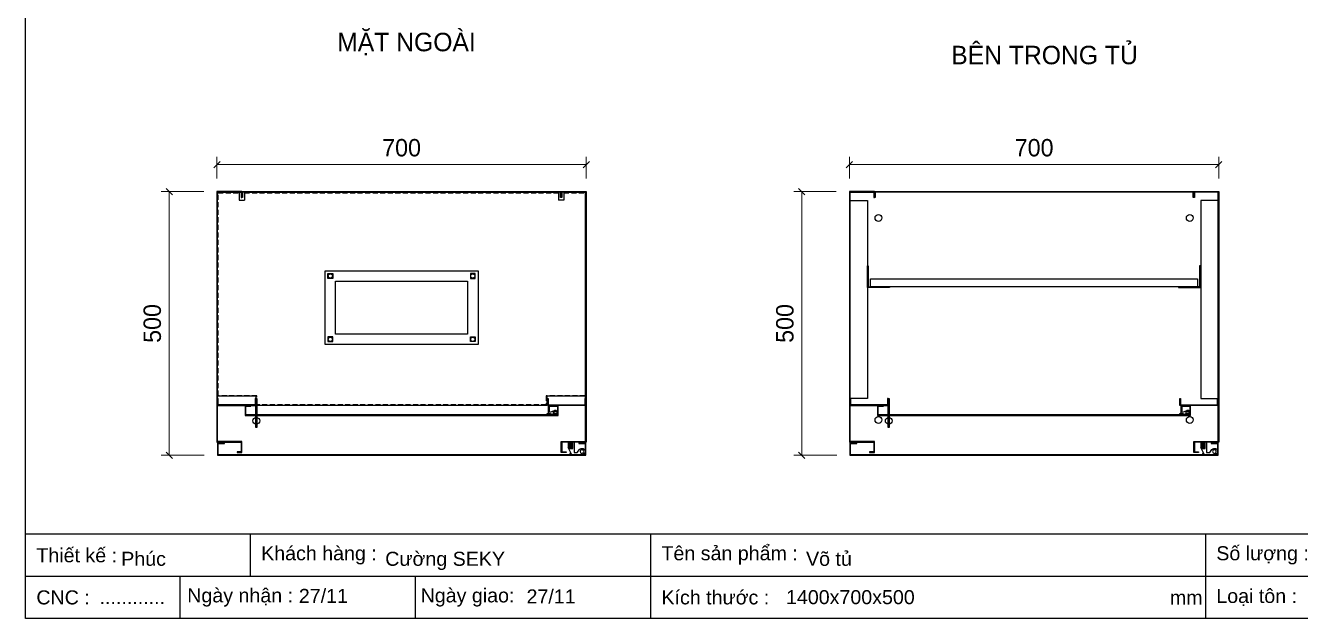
# Model space of a CAD drawing. Header units: millimetres. Extents: x 0 to 3953, y 0 to 2795.
# Drawn here: x 0 to 2416, y 0 to 1124 of the extents above; entities that cross this region are included whole.
import ezdxf

# ---------------------------------------------------------------- set-up
doc = ezdxf.new("R2010")
doc.units = ezdxf.units.MM
doc.linetypes.add('HIDDEN2', pattern=[4.7625, 3.175, -1.5875])
doc.layers.add('Ghi chu', color=7, linetype='Continuous')
doc.styles.add('Arial', font='arial.ttf')
doc.dimstyles.new('Dim-33', dxfattribs={"dimtxt": 33, "dimasz": 12, "dimexe": 15, "dimexo": 25, "dimgap": 15, "dimtad": 1, "dimdec": 0, "dimtxsty": 'Standard', "dimblk": 'OBLIQUE', "dimcen": 10, "dimclrd": 5, "dimclre": 5, "dimclrt": 3, "dimazin": 3, "dimtfac": 1, "dimtdec": 0, "dimtmove": 0, "dimatfit": 3, "dimldrblk": 'OPEN30', "dimlwd": 9, "dimlwe": 9})

# ---------------------------------------------------------------- blocks, each defined once
blk = doc.blocks.new('KHUNG CHUẨN')
at = {"color": 7}
for p, q in [((19889.2, -28535.2), (16919.2, -28535.2)), ((17239.2, -28535.2), (17239.2, -28595.2)), ((17809.2, -28535.2), (17809.2, -28655.2)), ((18599.2, -28535.2), (18599.2, -28655.2)), ((18939.2, -28595.2), (16919.2, -28595.2)), ((17139.2, -28595.2), (17139.2, -28655.2)), ((17474.2, -28595.2), (17474.2, -28655.2))]:
    blk.add_line(p, q, dxfattribs=at)
blk.add_lwpolyline([(16919.2, -26555.2), (19889.2, -26555.2), (19889.2, -28655.2), (16919.2, -28655.2)], close=True, dxfattribs=at)
at = {"color": 2, "char_height": 20, "attachment_point": 4, "style": 'Arial'}
for s, insert, width in [('  Thiết kế :', (16919.2, -28565.2), 917.634), ('  Khách hàng :', (17239.2, -28565.2), 917.634), ('  Tên sản phẩm :', (17809.2, -28565.2), 917.634), ('  Số lượng :', (18599.2, -28565.2), 917.634), ('  CNC :', (16919.2, -28625.2), 917.634), ('  Ngày nhận :', (17134, -28625.2), 556.651), ('  Ngày giao:', (17466.3, -28625.2), 556.651), ('  Kích thước :', (17809.2, -28625.2), 917.634), ('mm', (18548.6, -28625.2), 73.831), ('  Loại tôn :', (18599.2, -28625.2), 917.634)]:
    blk.add_mtext(s, dxfattribs=dict(at, insert=insert, width=width))
at = {"color": 3, "style": 'Arial'}
for tag, p in [('#01', (17055.6, -28580.1)), ('#02', (17431.4, -28580.1)), ('#03', (18030.6, -28580.1)), ('#08', (18751.7, -28580.1)), ('#10', (19064.8, -28580.1)), ('#11', (19060.3, -28625.7)), ('#12', (19806.5, -28628.9)), ('#04', (17024.8, -28634.6)), ('#05', (17308.5, -28633)), ('#06', (17632.7, -28633.7)), ('#07', (18002, -28634.7)), ('#09', (18753.8, -28632.6))]:
    blk.add_attdef(tag, p, '', height=20, dxfattribs=at)
blk = doc.blocks.new('HL011-1-4')
h = blk.add_hatch()
h.set_pattern_fill('ANSI31', color=2, scale=0.5, style=0)
h.paths.add_polyline_path([(2.5, 0), (8.5, 0), (8.5, 12), (2.5, 12)])
at = {"color": 1}
for p, q in [((7, 23.5), (0, 10)), ((0, 0), (0, 10)), ((11, 0), (0, 0)), ((7, 23.5), (26, 23.5)), ((11, 0), (11, 19.5)), ((11, 19.5), (17, 19.5)), ((17, 19.5), (21.2, 13.9))]:
    blk.add_line(p, q, dxfattribs=at)
at = {"color": 2}
blk.add_lwpolyline([(2.5, 0), (2.5, 12), (8.5, 12), (8.5, 0)], dxfattribs=at)
at = {"color": 1}
blk.add_lwpolyline([(5.7, 21), (3, 21), (3, 23.5), (7, 23.5)], dxfattribs=at)
blk.add_circle((26, 17.5), 3.5, dxfattribs=at)
blk.add_arc((26, 17.5), 6, 216.8699, 90, dxfattribs=at)
blk = doc.blocks.new('*D4')
at = {"color": 5, "lineweight": 9, "ltscale": 3, "transparency": 16777216}
for p, q in [((1561.4, 834.4), (1561.4, 875.5)), ((2261.4, 834.4), (2261.4, 875.5)), ((1561.4, 860.5), (2261.4, 860.5))]:
    blk.add_line(p, q, dxfattribs=at)
at = {"color": 0, "linetype": 'ByBlock', "lineweight": -2}
for p, q in [((1567.4, 866.5), (1555.4, 854.5)), ((2255.4, 854.5), (2267.4, 866.5))]:
    blk.add_line(p, q, dxfattribs=at)
at = {"layer": 'Defpoints', "color": 0, "ltscale": 3, "transparency": 16777216}
for p in [(2261.4, 860.5), (1561.4, 809.4), (2261.4, 809.4)]:
    blk.add_point(p, dxfattribs=at)
at = {"color": 3, "ltscale": 3, "transparency": 16777216, "insert": (1911.4, 892.4), "char_height": 33, "attachment_point": 5}
blk.add_mtext('700', dxfattribs=at)
blk = doc.blocks.new('_Oblique')
at = {"color": 0, "linetype": 'ByBlock', "lineweight": -2}
blk.add_line((-0.5, -0.5), (0.5, 0.5), dxfattribs=at)
blk = doc.blocks.new('_Open30')
at = {"color": 0, "linetype": 'ByBlock', "lineweight": -2}
for p, q in [((-1, 0.27), (0, 0)), ((0, 0), (-1, -0.27)), ((0, 0), (-1, 0))]:
    blk.add_line(p, q, dxfattribs=at)
blk = doc.blocks.new('*D5')
at = {"color": 5, "lineweight": 9, "ltscale": 3, "transparency": 16777216}
for p, q in [((1536.4, 809.4), (1456, 809.4)), ((1471, 809.4), (1471, 309.4)), ((1537.4, 309.4), (1456, 309.4))]:
    blk.add_line(p, q, dxfattribs=at)
at = {"color": 0, "linetype": 'ByBlock', "lineweight": -2}
for p, q in [((1477, 803.4), (1465, 815.4)), ((1465, 315.4), (1477, 303.4))]:
    blk.add_line(p, q, dxfattribs=at)
at = {"layer": 'Defpoints', "color": 0, "ltscale": 3, "transparency": 16777216}
for p in [(1561.4, 809.4), (1471, 309.4), (1562.4, 309.4)]:
    blk.add_point(p, dxfattribs=at)
at = {"color": 3, "ltscale": 3, "transparency": 16777216, "insert": (1439.2, 559.4), "char_height": 33, "attachment_point": 5, "rotation": 90}
blk.add_mtext('500', dxfattribs=at)
blk = doc.blocks.new('HL036-1-2')
at = {"layer": 'Ghi chu', "color": 1}
for p, q in [((-3, 17.8), (-18.9, 17.8)), ((-18.9, 15.8), (-18.9, 17.8)), ((-12.1, 15.8), (-18.9, 15.8)), ((-16.4, 1), (-16.4, 14)), ((-15.6, 15), (-3.9, 17.7)), ((0, 0), (-15.4, 0)), ((-14.4, 3), (-14.4, 11.9)), ((0, 2), (-13.4, 2)), ((-13.1, 12.8), (-4.3, 9.8)), ((-6.2, 2), (-6.2, 0)), ((-1.2, 2), (-1.2, 0)), ((0, 0), (0, 2))]:
    blk.add_line(p, q, dxfattribs=at)
for radius in [4.1, 2.1]:
    blk.add_circle((-3, 13.7), radius, dxfattribs=at)
for centre, start, end in [((-15.4, 14), 102.9616, 180), ((-15.4, 1), 180, 270), ((-13.4, 11.9), 71.3254, 180), ((-13.4, 3), 180, 270)]:
    blk.add_arc(centre, 1, start, end, dxfattribs=at)
blk = doc.blocks.new('*D9')
at = {"color": 5, "lineweight": 9, "ltscale": 3, "transparency": 16777216}
for p, q in [((362.7, 834.4), (362.7, 875.5)), ((1062.7, 834.4), (1062.7, 875.5)), ((362.7, 860.5), (1062.7, 860.5))]:
    blk.add_line(p, q, dxfattribs=at)
at = {"color": 0, "linetype": 'ByBlock', "lineweight": -2}
for p, q in [((368.7, 866.5), (356.7, 854.5)), ((1056.7, 854.5), (1068.7, 866.5))]:
    blk.add_line(p, q, dxfattribs=at)
at = {"layer": 'Defpoints', "color": 0, "ltscale": 3, "transparency": 16777216}
for p in [(1062.7, 860.5), (362.7, 809.4), (1062.7, 809.4)]:
    blk.add_point(p, dxfattribs=at)
at = {"color": 3, "ltscale": 3, "transparency": 16777216, "insert": (712.7, 892.4), "char_height": 33, "attachment_point": 5}
blk.add_mtext('700', dxfattribs=at)
blk = doc.blocks.new('*D10')
at = {"color": 5, "lineweight": 9, "ltscale": 3, "transparency": 16777216}
for p, q in [((337.7, 809.4), (257.3, 809.4)), ((272.3, 809.4), (272.3, 309.4)), ((338.7, 309.4), (257.3, 309.4))]:
    blk.add_line(p, q, dxfattribs=at)
at = {"color": 0, "linetype": 'ByBlock', "lineweight": -2}
for p, q in [((278.3, 803.4), (266.3, 815.4)), ((266.3, 315.4), (278.3, 303.4))]:
    blk.add_line(p, q, dxfattribs=at)
at = {"layer": 'Defpoints', "color": 0, "ltscale": 3, "transparency": 16777216}
for p in [(362.7, 809.4), (272.3, 309.4), (363.7, 309.4)]:
    blk.add_point(p, dxfattribs=at)
at = {"color": 3, "ltscale": 3, "transparency": 16777216, "insert": (240.4, 559.4), "char_height": 33, "attachment_point": 5, "rotation": 90}
blk.add_mtext('500', dxfattribs=at)

msp = doc.modelspace()

# ---------------------------------------------------------------- linework, layer by layer
at = {"color": 3, "ltscale": 3}
for p, q in [((405.1, 808.2), (405.1, 793.2)), ((415.1, 808.2), (415.1, 793.2)), ((1010.3, 808.2), (1010.3, 793.2)), ((1020.3, 808.2), (1020.3, 793.2)), ((405.1, 793.2), (415.1, 793.2)), ((1020.3, 793.2), (1010.3, 793.2))]:
    msp.add_line(p, q, dxfattribs=at)
at = {"color": 7}
for points in [[(400.9, 314.9), (410.1, 314.9), (410.1, 335.3), (363.9, 335.3), (363.9, 808.2), (408.9, 808.2), (408.9, 798.2), (410.1, 798.2), (410.1, 798.2), (410.1, 798.2), (410.1, 798.2), (410.1, 798.2), (410.1, 809.4), (362.7, 809.4), (362.7, 334.1), (408.9, 334.1), (408.9, 316.1), (400.9, 316.1)], [(1014.1, 798.2), (1014.1, 808.2), (411.3, 808.2), (411.3, 798.2), (410.1, 798.2), (410.1, 809.4), (1015.3, 809.4), (1015.3, 798.2)], [(1024.5, 314.9), (1015.3, 314.9), (1015.3, 335.3), (1061.5, 335.3), (1061.5, 808.2), (1016.5, 808.2), (1016.5, 798.2), (1015.3, 798.2), (1015.3, 798.2), (1015.3, 798.2), (1015.3, 798.2), (1015.3, 798.2), (1015.3, 809.4), (1062.7, 809.4), (1062.7, 334.1), (1016.5, 334.1), (1016.5, 316.1), (1024.5, 316.1)], [(1599.6, 314.9), (1608.8, 314.9), (1608.8, 335.3), (1562.6, 335.3), (1562.6, 808.2), (1607.6, 808.2), (1607.6, 798.2), (1608.8, 798.2), (1608.8, 798.2), (1608.8, 798.2), (1608.8, 798.2), (1608.8, 798.2), (1608.8, 809.4), (1561.4, 809.4), (1561.4, 334.1), (1607.6, 334.1), (1607.6, 316.1), (1599.6, 316.1)], [(2212.8, 798.2), (2212.8, 808.2), (1610, 808.2), (1610, 798.2), (1608.8, 798.2), (1608.8, 809.4), (2214, 809.4), (2214, 798.2)], [(2223.2, 314.9), (2214, 314.9), (2214, 335.3), (2260.2, 335.3), (2260.2, 808.2), (2215.2, 808.2), (2215.2, 798.2), (2214, 798.2), (2214, 798.2), (2214, 798.2), (2214, 798.2), (2214, 798.2), (2214, 809.4), (2261.4, 809.4), (2261.4, 334.1), (2215.2, 334.1), (2215.2, 316.1), (2223.2, 316.1)], [(567.7, 659.4), (857.7, 659.4), (857.7, 519.4), (567.7, 519.4)], [(1048.5, 331.6), (1060.5, 331.6), (1060.5, 310.6), (364.9, 310.6), (364.9, 331.6), (376.9, 331.6), (376.9, 332.8), (363.7, 332.8), (363.7, 309.4), (1061.7, 309.4), (1061.7, 332.8), (1048.5, 332.8)], [(2247.2, 331.6), (2259.2, 331.6), (2259.2, 310.6), (1563.6, 310.6), (1563.6, 331.6), (1575.6, 331.6), (1575.6, 332.8), (1562.4, 332.8), (1562.4, 309.4), (2260.4, 309.4), (2260.4, 332.8), (2247.2, 332.8)]]:
    msp.add_lwpolyline(points, close=True, dxfattribs=at)
at = {"color": 3, "ltscale": 3}
for points in [[(1020.3, 808.2), (1061.5, 808.2), (1061.5, 421.3), (988.1, 421.3), (988.1, 404.1), (437.3, 404.1), (437.3, 421.3), (363.9, 421.3), (363.9, 808.2), (405.1, 808.2)], [(415.1, 808.2), (1010.3, 808.2)]]:
    msp.add_lwpolyline(points, dxfattribs=at)
at = {"color": 3, "linetype": 'HIDDEN2', "ltscale": 3}
for points in [[(1020.3, 807), (1060.3, 807), (1060.3, 422.5), (986.9, 422.5), (986.9, 405.3), (438.5, 405.3), (438.5, 422.5), (365.1, 422.5), (365.1, 807), (405.1, 807)], [(415.1, 807), (1010.3, 807)]]:
    msp.add_lwpolyline(points, dxfattribs=at)
at = {"color": 33}
for points in [[(1562.6, 792.3), (1595.6, 792.3), (1595.6, 417.3), (1562.6, 417.3)], [(2260.2, 792.3), (2227.2, 792.3), (2227.2, 417.3), (2260.2, 417.3)]]:
    msp.add_lwpolyline(points, close=True, dxfattribs=at)
at = {"color": 2}
for points in [[(582.2, 644.9), (573.2, 644.9), (573.2, 653.9), (582.2, 653.9)], [(843.2, 644.9), (852.2, 644.9), (852.2, 653.9), (843.2, 653.9)], [(587.7, 639.4), (837.7, 639.4), (837.7, 539.4), (587.7, 539.4)], [(582.2, 533.9), (573.2, 533.9), (573.2, 524.9), (582.2, 524.9)], [(843.2, 533.9), (852.2, 533.9), (852.2, 524.9), (843.2, 524.9)]]:
    msp.add_lwpolyline(points, close=True, dxfattribs=at)
at = {"color": 85}
for points in [[(1637.1, 627.3), (1595.6, 627.3), (1595.6, 668.8), (1597.1, 668.8), (1597.1, 628.8), (1637.1, 628.8)], [(2185.1, 627.3), (2226.6, 627.3), (2226.6, 668.8), (2225.1, 668.8), (2225.1, 628.8), (2185.1, 628.8)], [(1601.1, 643.8), (2221.1, 643.8), (2221.1, 628.8), (1601.1, 628.8)]]:
    msp.add_lwpolyline(points, close=True, dxfattribs=at)
at = {"color": 3}
for points in [[(435.1, 417.3), (435.1, 405.3), (365.1, 405.3), (365.1, 417.3), (363.9, 417.3), (363.9, 404.1), (436.3, 404.1), (436.3, 417.3)], [(990.3, 417.3), (990.3, 405.3), (1060.3, 405.3), (1060.3, 417.3), (1061.5, 417.3), (1061.5, 404.1), (989.1, 404.1), (989.1, 417.3)], [(1633.8, 417.3), (1633.8, 405.3), (1563.8, 405.3), (1563.8, 417.3), (1562.6, 417.3), (1562.6, 404.1), (1635, 404.1), (1635, 417.3)], [(2189, 417.3), (2189, 405.3), (2259, 405.3), (2259, 417.3), (2260.2, 417.3), (2260.2, 404.1), (2187.8, 404.1), (2187.8, 417.3)]]:
    msp.add_lwpolyline(points, close=True, dxfattribs=at)
at = {"ltscale": 3}
for points in [[(436.3, 417.3), (438.3, 417.3), (438.3, 362.3), (436.3, 362.3)], [(1635, 417.3), (1637, 417.3), (1637, 362.3), (1635, 362.3)]]:
    msp.add_lwpolyline(points, close=True, dxfattribs=at)
at = {"color": 6}
for points in [[(998.1, 402.3), (1008.1, 402.3), (1008.1, 386.3), (417.3, 386.3), (417.3, 402.3), (427.3, 402.3), (427.3, 403.5), (416.1, 403.5), (416.1, 385.1), (1009.3, 385.1), (1009.3, 403.5), (998.1, 403.5)], [(2196.8, 402.3), (2206.8, 402.3), (2206.8, 386.3), (1616, 386.3), (1616, 402.3), (1626, 402.3), (1626, 403.5), (1614.8, 403.5), (1614.8, 385.1), (2208, 385.1), (2208, 403.5), (2196.8, 403.5)]]:
    msp.add_lwpolyline(points, close=True, dxfattribs=at)
at = {"color": 2, "ltscale": 3}
for centre in [(1616.4, 759.4), (2206.4, 759.4), (1616.4, 376.4), (2206.4, 376.4)]:
    msp.add_circle(centre, 6.5, dxfattribs=at)
at = {"color": 7}
for centre in [(577.7, 649.4), (847.7, 649.4), (577.7, 529.4), (847.7, 529.4)]:
    msp.add_circle(centre, 4, dxfattribs=at)
at = {"ltscale": 3}
for centre in [(437.3, 374.8), (1636, 374.8)]:
    msp.add_circle(centre, 6.5, dxfattribs=at)

# ---------------------------------------------------------------- block references
at = {"color": 3}
ref = msp.add_blockref('KHUNG CHUẨN', (-22519.5, 38140), dxfattribs=dict(at, xscale=1.331000000005587, yscale=1.331000000005587, zscale=1.331000000005587))
ref.add_attrib('#03', 'Võ tủ', (1479.2, 99.9), dxfattribs={"color": 3, "height": 26.62, "style": 'Arial'})
ref.add_attrib('#07', '1400x700x500', (1441.2, 27.2), dxfattribs={"color": 3, "height": 26.62, "style": 'Arial'})
ref.add_attrib('#02', 'Cường SEKY', (681.7, 99.9), dxfattribs={"color": 3, "height": 26.62, "style": 'Arial'})
ref.add_attrib('#05', '27/11', (518, 29.5), dxfattribs={"color": 3, "height": 26.62, "style": 'Arial'})
ref.add_attrib('#06', '27/11', (949.5, 28.5), dxfattribs={"color": 3, "height": 26.62, "style": 'Arial'})
ref.add_attrib('#01', 'Phúc', (181.4, 99.9), dxfattribs={"color": 3, "height": 26.62, "style": 'Arial'})
ref.add_attrib('#04', '............', (140.4, 27.3), dxfattribs={"color": 3, "height": 26.62, "style": 'Arial'})
at = {"color": 7, "xscale": -1, "rotation": 180}
for name, p in [('HL036-1-2', (1007, 404.1)), ('HL036-1-2', (2205.7, 404.1)), ('HL011-1-4', (1028.5, 334.1)), ('HL011-1-4', (2227.2, 334.1))]:
    msp.add_blockref(name, p, dxfattribs=at)

# ---------------------------------------------------------------- texts
at = {"color": 2, "char_height": 35, "width": 1072, "attachment_point": 5}
for s, insert in [('MẶT NGOÀI', (722, 1089.1)), ('BÊN TRONG TỦ', (1931.1, 1068.1))]:
    msp.add_mtext(s, dxfattribs=dict(at, insert=insert))

# ---------------------------------------------------------------- dimensions: what is measured, and where the dimension line sits
at = {"ltscale": 3}
for base, p1, p2, picture, middle in [((1062.7, 860.5), (362.7, 809.4), (1062.7, 809.4), '*D9', (712.7, 892.4)), ((2261.4, 860.5), (1561.4, 809.4), (2261.4, 809.4), '*D4', (1911.4, 892.4))]:
    dim = msp.add_linear_dim(base=base, p1=p1, p2=p2, dimstyle='Dim-33', dxfattribs=at)
    dim.commit()
    dim.dimension.update_dxf_attribs({"geometry": picture, "text_midpoint": middle})
for base, p1, p2, picture, middle in [((272.3, 309.4), (362.7, 809.4), (363.7, 309.4), '*D10', (240.4, 559.4)), ((1471, 309.4), (1561.4, 809.4), (1562.4, 309.4), '*D5', (1439.2, 559.4))]:
    dim = msp.add_linear_dim(base=base, p1=p1, p2=p2, angle=90, dimstyle='Dim-33', dxfattribs=at)
    dim.commit()
    dim.dimension.update_dxf_attribs({"geometry": picture, "text_midpoint": middle})

doc.saveas('drawing.dxf')
